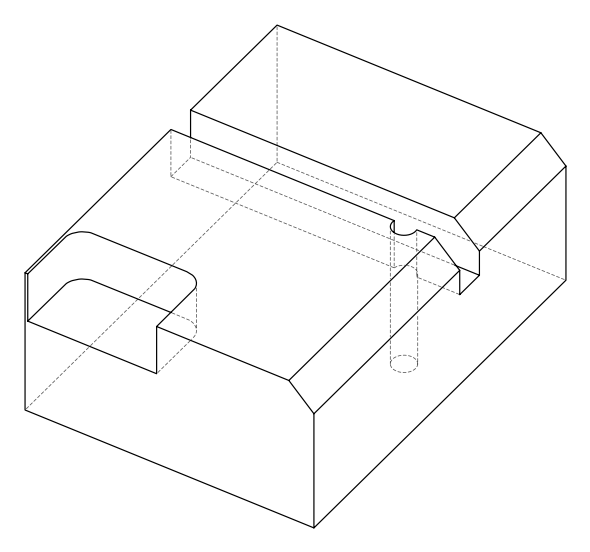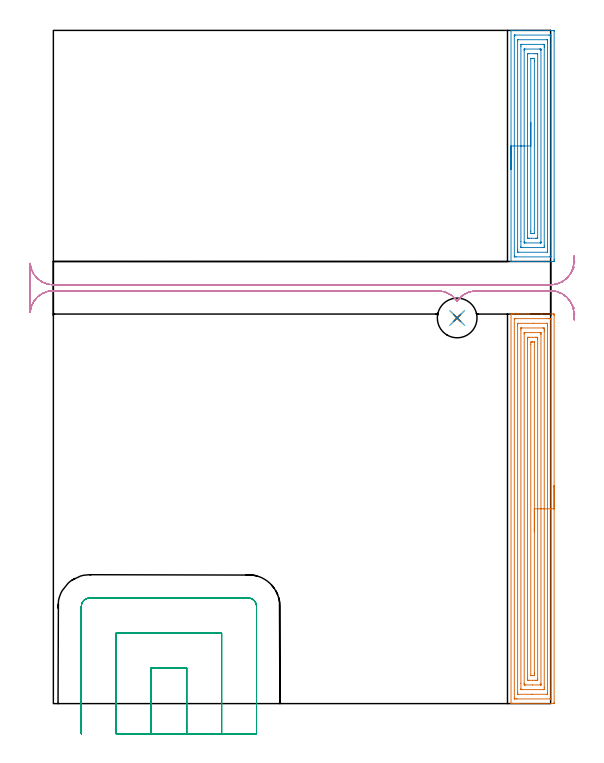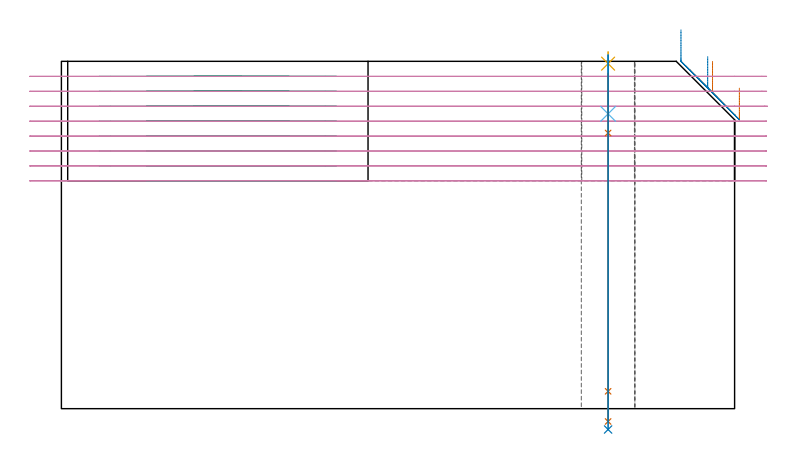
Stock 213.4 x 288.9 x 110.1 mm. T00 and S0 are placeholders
(PLAN: 8 operations, 5 tool changes, 34.5 min)
(1 AREA_MILL | FG_CHAMFER_SURFACE | UGT0205_001 | 9.66 min | 29933 mm3)
(2 AREA_MILL_1 | FG_CHAMFER_SURFACE_1 | UGT0205_001 | 5.85 min | 18348 mm3)
(3 MILL_SLOT | SLOT_PARTIAL_RECTANGULAR | UGT0201_094 | Follow Part, ap 5, ae 75% | 9.5 min | 196495 mm3)
(4 MILL_RECTANGULAR_SLOT | SLOT_RECTANGULAR | UGT0201_094 | Follow Part, ap 5, ae 75% | 8.35 min | 181358 mm3)
(5 SPOT_DRILL | STEP1HOLE | NXT0321_9005460120000 | 0.03 min | 0 mm3)
(6 DRILL_BLIND_HOLE_INTO_CENTER | STEP1HOLE | NXT0301_082 | 0.08 min | 371 mm3)
(7 GUN_DRILL_THROUGH_HOLE | STEP1HOLE | UGT0307_008 | 0.56 min | 7354 mm3)
(8 DRILL_TO_ENLARGE_THROUGH_HOLE | STEP1HOLE | UGT0301_044 | 0.48 min | 12029 mm3)
(TOOL UGT0205_001 | Chamfer Mill 20 x 3 x 45 deg. | D20 FL50 Z2)
(TOOL UGT0201_094 | End mill 20 mm | D20 FL38 Z4)
(TOOL NXT0321_9005460120000 | NC Spot Drill, 142deg, 12mm, Carbide, Uncoated | D12 PA142 FL30 Z2)
(TOOL NXT0301_082 | Carbide Drill 11.1mm [860.1-1110-033A1-MM 2214] | D11.1 PA140 FL55 Z2)
(TOOL UGT0307_008 | Gun Drill 11 mm | D11 PA130 FL24 Z1)
(TOOL UGT0301_044 | Twist Drill 17 mm | D17 PA118 FL125 Z2)
(OP 1 AREA_MILL)
G17 G21 G94 G90
T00 M6
G54
G17 G0 G90 X214.9 Y93.6 S1061 M3
G43 Z120.1 H0
Z101.6
G94 G1 Y93.562 Z100.728 F250.
Y93.448 Z99.863
Y93.259 Z99.012
Y92.997 Z98.18
Y92.663 Z97.374
Y92.26 Z96.6
Y91.792 Z95.864
Y91.26 Z95.172
Y90.671 Z94.529
Y90.028 Z93.94
Y89.336 Z93.408
Y88.6 Z92.94
Y87.826 Z92.537
Y87.02 Z92.203
Y86.188 Z91.941
Y85.337 Z91.752
Y84.472 Z91.638
Y83.6 Z91.6
Y0.605
X214.896 Y0.156 Z91.602
X214.892 Y0.01 Z91.606
X214.742 Y0. Z91.756
X200.082 Z106.413
X199.485 Z107.009
X198.917 Z107.58
X198.604 Z107.892
X198.036 Z108.46
X197.723 Z108.772
X196.714 Z109.785
X196.406 Y0.01 Z110.093
X196.4 Y0.159 Z110.1
Y167.041
X196.406 Y167.19 Z110.093
X196.715 Y167.2 Z109.785
X197.096 Z109.403
X197.723 Z108.772
X198.917 Z107.58
X199.485 Z107.009
X209.472 Z97.025
X214.458 Z92.039
X214.744 Y167.198 Z91.753
X214.892 Y167.19 Z91.606
X214.899 Y167.041 Z91.599
X214.9 Y166.595 Z91.6
Y83.6
X213.486 Z93.014
X213.485 Y2.09 Z93.015
X213.484 Y2.04 Z93.016
X213.482 Y2.017 Z93.018
X213.48 Y2.012 Z93.02
X213.465 Y2.009 Z93.035
X213.08 Y2.001 Z93.42
X198.988 Y2. Z107.512
X198.604 Y2.001 Z107.896
X198.104 Y2.004 Z108.396
X197.907 Y2.01 Z108.593
X197.821 Y2.031 Z108.679
X197.816 Y2.296 Z108.684
X197.815 Y2.39 Z108.685
Y165.11
X197.816 Y165.16 Z108.684
X197.818 Y165.183 Z108.682
X197.82 Y165.188 Z108.68
X197.835 Y165.191 Z108.665
X198.22 Y165.199 Z108.28
X212.312 Y165.2 Z94.188
X212.696 Y165.199 Z93.804
X213.196 Y165.197 Z93.304
X213.393 Y165.19 Z93.107
X213.479 Y165.169 Z93.021
X213.484 Y164.904 Z93.016
X213.485 Y164.81 Z93.015
X213.486 Y83.6 Z93.014
X212.072 Z94.428
X212.071 Y4.808 Z94.429
X212.069 Y4.175 Z94.431
X212.066 Y4.046 Z94.434
X212.065 Y4.02 Z94.435
X212.044 Y4.01 Z94.456
X211.985 Y4.003 Z94.515
X211.816 Y4.001 Z94.684
X205.382 Y4. Z101.118
X199.485 Y4.001 Z107.015
X199.312 Y4.003 Z107.188
X199.263 Y4.006 Z107.237
X199.238 Y4.01 Z107.262
X199.235 Y4.022 Z107.265
X199.232 Y4.088 Z107.268
X199.23 Y4.175 Z107.27
X199.229 Y4.434 Z107.271
X199.228 Y5.067 Z107.272
X199.229 Y162.392 Z107.271
X199.231 Y163.025 Z107.269
X199.234 Y163.154 Z107.266
X199.235 Y163.18 Z107.265
X199.256 Y163.19 Z107.244
X199.316 Y163.196 Z107.184
X199.485 Y163.198 Z107.015
X205.918 Y163.2 Z100.582
X211.816 Y163.199 Z94.684
X211.988 Y163.197 Z94.512
X212.037 Y163.194 Z94.463
X212.062 Y163.19 Z94.438
X212.065 Y163.178 Z94.435
X212.069 Y163.112 Z94.431
X212.07 Y163.025 Z94.43
X212.071 Y162.766 Z94.429
X212.072 Y162.133 Z94.428
Y83.6
X210.657 Z95.843
Y6.852
X210.655 Y6.243 Z95.845
X210.652 Y6.038 Z95.848
X210.65 Y6.011 Z95.85
X210.631 Y6.008 Z95.869
X210.579 Y6.004 Z95.921
X210.474 Y6.001 Z96.026
X201.206 Z105.294
X200.821 Y6.01 Z105.679
X200.65 Y6.024 Z105.85
X200.648 Y6.122 Z105.852
X200.644 Y6.57 Z105.856
X200.643 Y8.637 Z105.857
Y160.348
X200.645 Y160.957 Z105.855
X200.648 Y161.162 Z105.852
X200.65 Y161.189 Z105.85
X200.669 Y161.192 Z105.831
X200.721 Y161.196 Z105.779
X200.826 Y161.199 Z105.674
X210.094 Y161.2 Z96.406
X210.479 Y161.19 Z96.021
X210.65 Y161.176 Z95.85
X210.652 Y161.079 Z95.848
X210.656 Y160.63 Z95.844
X210.657 Y160.348 Z95.843
Y159.737
Y83.6
X209.243 Z97.257
Y8.495
X209.242 Y8.353 Z97.258
X209.238 Y8.07 Z97.262
X209.235 Y8.007 Z97.265
X209.231 Y8.005 Z97.269
X209.212 Y8.002 Z97.288
X209.173 Y8. Z97.327
X208.921 Z97.579
X205.65 Z100.85
X202.755 Z103.745
X202.127 Y8.003 Z104.373
X202.086 Y8.006 Z104.414
X202.069 Y8.009 Z104.431
X202.064 Y8.141 Z104.436
X202.059 Y8.424 Z104.441
X202.057 Y8.708 Z104.443
Y158.705
X202.058 Y158.847 Z104.442
X202.062 Y159.13 Z104.438
X202.065 Y159.193 Z104.435
X202.069 Y159.195 Z104.431
X202.088 Y159.198 Z104.412
X202.127 Y159.2 Z104.373
X202.379 Z104.121
X205.65 Z100.85
X208.545 Z97.955
X209.173 Y159.197 Z97.327
X209.214 Y159.194 Z97.286
X209.231 Y159.191 Z97.269
X209.236 Y159.059 Z97.264
X209.242 Y158.776 Z97.258
X209.243 Y158.634 Z97.257
Y158.563
Y83.6
X207.829 Z98.671
Y10.891
X207.826 Y10.422 Z98.674
X207.821 Y10.007 Z98.679
X207.412 Y10.002 Z99.088
X206.947 Y10. Z99.553
X205.65 Z100.85
X204.304 Z102.196
X203.888 Y10.003 Z102.612
X203.479 Y10.01 Z103.021
X203.474 Y10.422 Z103.026
X203.471 Y10.844 Z103.029
Y156.309
X203.474 Y156.778 Z103.026
X203.479 Y157.193 Z103.021
X203.888 Y157.198 Z102.612
X204.353 Y157.2 Z102.147
X205.65 Z100.85
X206.996 Z99.504
X207.412 Y157.197 Z99.088
X207.821 Y157.19 Z98.679
X207.826 Y156.778 Z98.674
X207.829 Y156.356 Z98.671
Y83.6
X206.415 Z100.085
Y13.099
X206.414 Y12.325 Z100.086
X206.412 Y12.206 Z100.088
X206.408 Y12.023 Z100.092
X206.057 Y12.008 Z100.443
X205.852 Y12.002 Z100.648
X205.65 Y12.001 Z100.85
X204.973 Y12. Z101.527
X204.92 Y12.002 Z101.58
X204.905 Y12.005 Z101.595
X204.894 Y12.009 Z101.606
X204.892 Y12.029 Z101.608
X204.887 Y12.087 Z101.613
X204.886 Y12.206 Z101.614
X204.885 Y154.101 Z101.615
X204.887 Y154.875 Z101.613
X204.888 Y154.994 Z101.612
X204.892 Y155.178 Z101.608
X205.243 Y155.192 Z101.257
X205.448 Y155.198 Z101.052
X205.65 Y155.199 Z100.85
X206.327 Y155.2 Z100.173
X206.381 Y155.198 Z100.119
X206.395 Y155.195 Z100.105
X206.406 Y155.191 Z100.094
X206.409 Y155.171 Z100.091
X206.413 Y155.113 Z100.087
X206.414 Y154.994 Z100.086
X206.415 Y83.6 Z100.085
Y82.728 Z100.123
Y81.864 Z100.237
Y81.012 Z100.426
Y80.18 Z100.688
Y79.374 Z101.022
Y78.6 Z101.425
Y77.864 Z101.894
Y77.172 Z102.425
Y76.529 Z103.014
Y75.94 Z103.657
Y75.409 Z104.349
Y74.94 Z105.085
Y74.537 Z105.859
Y74.203 Z106.665
Y73.941 Z107.497
Y73.752 Z108.349
Y73.638 Z109.214
Y73.6 Z110.085
G0 Z120.1
M5
M2
(OP 2 AREA_MILL_1)
G17 G21 G94 G90
T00 M6
G54
G17 G0 G90 X196.4 Y229.3 S1061 M3
G43 Z120.1 H0
G94 G1 Y229.338 Z119.228 F250.
Y229.452 Z118.363
Y229.641 Z117.512
Y229.903 Z116.68
Y230.237 Z115.874
Y230.64 Z115.1
Y231.109 Z114.364
Y231.64 Z113.672
Y232.229 Z113.029
Y232.872 Z112.439
Y233.564 Z111.908
Y234.3 Z111.44
Y235.074 Z111.037
Y235.88 Z110.703
Y236.712 Z110.441
Y237.564 Z110.252
Y238.428 Z110.138
Y239.3 Z110.1
Y288.759
X196.406 Y288.89 Z110.093
X196.681 Y288.9 Z109.818
X197.163 Z109.336
X197.723 Z108.772
X199.764 Z106.733
X200.365 Z106.129
X214.458 Z92.039
X214.761 Y288.897 Z91.736
X214.892 Y288.89 Z91.605
X214.899 Y288.758 Z91.599
X214.9 Y288.313 Z91.6
Y190.731
X214.899 Y190.287 Z91.601
X214.895 Y189.845 Z91.603
X214.891 Y189.709 Z91.606
X214.458 Y189.7 Z92.039
X200.365 Z106.129
X199.764 Z106.733
X199.485 Z107.012
X197.723 Z108.772
X197.163 Z109.336
X196.842 Z109.657
X196.68 Y189.701 Z109.819
X196.406 Y189.71 Z110.093
X196.4 Y189.842 Z110.1
Y239.3
X197.814 Z108.686
Y286.531
X197.816 Y286.73 Z108.684
X197.818 Y286.83 Z108.682
X197.821 Y286.876 Z108.679
X197.829 Y286.89 Z108.671
X197.874 Y286.892 Z108.626
X198.24 Y286.899 Z108.26
X212.696 Z93.804
X213.215 Y286.897 Z93.285
X213.396 Y286.89 Z93.104
X213.479 Y286.881 Z93.021
X213.484 Y286.625 Z93.016
X213.485 Y286.531 Z93.015
X213.486 Y192.069 Z93.014
X213.484 Y191.87 Z93.016
X213.482 Y191.77 Z93.018
X213.479 Y191.724 Z93.021
X213.472 Y191.71 Z93.028
X213.426 Y191.708 Z93.074
X213.06 Y191.701 Z93.44
X198.604 Z107.896
X198.085 Y191.703 Z108.415
X197.904 Y191.71 Z108.596
X197.821 Y191.719 Z108.679
X197.816 Y191.975 Z108.684
X197.815 Y192.069 Z108.685
X197.814 Y239.3 Z108.686
X199.228 Z107.272
X199.229 Y284.116 Z107.271
X199.231 Y284.748 Z107.269
X199.233 Y284.876 Z107.267
X199.235 Y284.886 Z107.265
X199.246 Y284.89 Z107.254
X199.285 Y284.896 Z107.215
X199.335 Y284.899 Z107.165
X211.666 Y284.9 Z94.834
X211.816 Y284.898 Z94.684
X211.965 Y284.894 Z94.535
X212.059 Y284.89 Z94.441
X212.065 Y284.834 Z94.435
X212.067 Y284.748 Z94.433
X212.07 Y284.49 Z94.43
X212.071 Y283.857 Z94.429
X212.072 Y283.598 Z94.428
X212.071 Y194.484 Z94.429
X212.069 Y193.852 Z94.431
X212.067 Y193.724 Z94.433
X212.065 Y193.714 Z94.435
X212.054 Y193.71 Z94.446
X212.015 Y193.704 Z94.485
X211.965 Y193.701 Z94.535
X199.634 Y193.7 Z106.866
X199.485 Y193.702 Z107.015
X199.335 Y193.706 Z107.165
X199.241 Y193.71 Z107.259
X199.235 Y193.767 Z107.265
X199.233 Y193.852 Z107.267
X199.23 Y194.11 Z107.27
X199.229 Y194.743 Z107.271
X199.228 Y195.002 Z107.272
Y239.3
X200.643 Z105.857
Y282.075
X200.646 Y282.682 Z105.854
X200.65 Y282.879 Z105.85
X200.839 Y282.89 Z105.661
X201.246 Y282.899 Z105.254
X201.311 Y282.9 Z105.189
X210.119 Z96.381
X210.474 Y282.895 Z96.026
X210.644 Y282.89 Z95.856
X210.65 Y282.794 Z95.85
X210.656 Y282.357 Z95.844
X210.657 Y282.075 Z95.843
Y281.464
Y196.525
X210.654 Y195.918 Z95.846
X210.651 Y195.721 Z95.849
X210.462 Y195.71 Z96.038
X210.054 Y195.701 Z96.446
X209.989 Y195.7 Z96.511
X201.181 Z105.319
X200.826 Y195.705 Z105.674
X200.656 Y195.71 Z105.844
X200.65 Y195.806 Z105.85
X200.644 Y196.243 Z105.856
X200.643 Y198.307 Z105.857
Y239.3
X202.057 Z104.443
Y280.434
X202.058 Y280.576 Z104.442
X202.064 Y280.858 Z104.436
X202.068 Y280.892 Z104.432
X202.072 Y280.895 Z104.428
X202.089 Y280.898 Z104.411
X202.127 Y280.9 Z104.373
X202.407 Z104.093
X208.573 Z97.927
X209.173 Y280.897 Z97.327
X209.213 Y280.894 Z97.287
X209.229 Y280.891 Z97.271
X209.236 Y280.788 Z97.264
X209.241 Y280.505 Z97.259
X209.243 Y280.363 Z97.257
Y198.166
X209.242 Y198.024 Z97.258
X209.236 Y197.742 Z97.264
X209.233 Y197.708 Z97.267
X209.228 Y197.705 Z97.272
X209.211 Y197.702 Z97.289
X209.173 Y197.7 Z97.327
X208.893 Z97.607
X202.727 Z103.773
X202.127 Y197.703 Z104.373
X202.088 Y197.706 Z104.412
X202.071 Y197.709 Z104.429
X202.064 Y197.812 Z104.436
X202.059 Y198.095 Z104.441
X202.057 Y198.237 Z104.443
Y239.3
X203.471 Z103.029
Y278.51
X203.473 Y278.721 Z103.027
X203.475 Y278.827 Z103.025
X203.478 Y278.877 Z103.022
X203.482 Y278.891 Z103.018
X203.508 Y278.895 Z102.992
X203.888 Y278.899 Z102.612
X204.384 Y278.9 Z102.116
X206.146 Z100.354
X207.027 Z99.473
X207.412 Y278.897 Z99.088
X207.796 Y278.892 Z98.704
X207.817 Y278.89 Z98.683
X207.822 Y278.879 Z98.678
X207.825 Y278.838 Z98.675
X207.828 Y278.764 Z98.672
X207.829 Y278.651 Z98.671
Y278.51
Y200.09
X207.828 Y199.879 Z98.672
X207.825 Y199.773 Z98.675
X207.822 Y199.723 Z98.678
X207.818 Y199.709 Z98.682
X207.792 Y199.705 Z98.708
X207.412 Y199.702 Z99.088
X206.916 Y199.7 Z99.584
X205.154 Z101.346
X204.273 Z102.227
X203.888 Y199.703 Z102.612
X203.504 Y199.708 Z102.996
X203.483 Y199.71 Z103.017
X203.478 Y199.721 Z103.022
X203.475 Y199.762 Z103.025
X203.472 Y199.836 Z103.028
X203.471 Y199.949 Z103.029
Y200.09
Y239.3
X204.885 Z101.615
X204.886 Y276.728 Z101.614
X204.887 Y276.825 Z101.613
X204.89 Y276.872 Z101.61
X204.891 Y276.887 Z101.609
X204.97 Y276.89 Z101.53
X205.31 Y276.898 Z101.19
X205.48 Y276.9 Z101.02
X205.65 Y276.899 Z100.85
X206.365 Y276.896 Z100.135
X206.389 Y276.89 Z100.111
X206.408 Y276.853 Z100.092
X206.415 Y275.837 Z100.085
X206.414 Y201.872 Z100.086
X206.413 Y201.775 Z100.087
X206.411 Y201.728 Z100.089
X206.409 Y201.713 Z100.091
X206.33 Y201.71 Z100.17
X205.99 Y201.702 Z100.51
X205.82 Y201.7 Z100.68
X205.65 Y201.701 Z100.85
X204.935 Y201.704 Z101.565
X204.911 Y201.71 Z101.589
X204.892 Y201.747 Z101.608
X204.885 Y202.763 Z101.615
Y239.3
Y240.172 Z101.653
Y241.037 Z101.767
Y241.888 Z101.955
Y242.72 Z102.218
Y243.526 Z102.552
Y244.3 Z102.954
Y245.036 Z103.423
Y245.728 Z103.954
Y246.371 Z104.544
Y246.96 Z105.187
Y247.492 Z105.879
Y247.96 Z106.615
Y248.363 Z107.389
Y248.697 Z108.194
Y248.959 Z109.026
Y249.148 Z109.878
Y249.262 Z110.743
Y249.3 Z111.615
G0 Z120.1
M5
M2
(OP 3 MILL_SLOT)
G17 G21 G94 G90
T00 M6
G54
G17 G0 G90 X57.2 Y-13. S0 M3
G43 Z120.1 H0
Z105.362
G94 G1 Y-10. F250.
Y15.3 F500.
X42.
Y-10.
Y-13. F250.
X72.2
Y-10.
Y30.3 F500.
X27.
Y-10.
Y-13. F250.
X87.2
Y-10.
Y41.7 F500.
G3 X83.6 Y45.3 R3.6
G1 X15.6
G3 X12. Y41.7 R3.6
G1 Y-10.
Y-13. F250.
G0 X57.2 Z100.625
G1 Y-10.
Y15.3 F500.
X42.
Y-10.
Y-13. F250.
X72.2
Y-10.
Y30.3 F500.
X27.
Y-10.
Y-13. F250.
X87.2
Y-10.
Y41.7 F500.
G3 X83.6 Y45.3 R3.6
G1 X15.6
G3 X12. Y41.7 R3.6
G1 Y-10.
Y-13. F250.
G0 X57.2 Z95.887
G1 Y-10.
Y15.3 F500.
X42.
Y-10.
Y-13. F250.
X72.2
Y-10.
Y30.3 F500.
X27.
Y-10.
Y-13. F250.
X87.2
Y-10.
Y41.7 F500.
G3 X83.6 Y45.3 R3.6
G1 X15.6
G3 X12. Y41.7 R3.6
G1 Y-10.
Y-13. F250.
G0 X57.2 Z91.15
G1 Y-10.
Y15.3 F500.
X42.
Y-10.
Y-13. F250.
X72.2
Y-10.
Y30.3 F500.
X27.
Y-10.
Y-13. F250.
X87.2
Y-10.
Y41.7 F500.
G3 X83.6 Y45.3 R3.6
G1 X15.6
G3 X12. Y41.7 R3.6
G1 Y-10.
Y-13. F250.
G0 X57.2 Z86.412
G1 Y-10.
Y15.3 F500.
X42.
Y-10.
Y-13. F250.
X72.2
Y-10.
Y30.3 F500.
X27.
Y-10.
Y-13. F250.
X87.2
Y-10.
Y41.7 F500.
G3 X83.6 Y45.3 R3.6
G1 X15.6
G3 X12. Y41.7 R3.6
G1 Y-10.
Y-13. F250.
G0 X57.2 Z81.675
G1 Y-10.
Y15.3 F500.
X42.
Y-10.
Y-13. F250.
X72.2
Y-10.
Y30.3 F500.
X27.
Y-10.
Y-13. F250.
X87.2
Y-10.
Y41.7 F500.
G3 X83.6 Y45.3 R3.6
G1 X15.6
G3 X12. Y41.7 R3.6
G1 Y-10.
Y-13. F250.
G0 X57.2 Z76.937
G1 Y-10.
Y15.3 F500.
X42.
Y-10.
Y-13. F250.
X72.2
Y-10.
Y30.3 F500.
X27.
Y-10.
Y-13. F250.
X87.2
Y-10.
Y41.7 F500.
G3 X83.6 Y45.3 R3.6
G1 X15.6
G3 X12. Y41.7 R3.6
G1 Y-10.
Y-13. F250.
G0 X57.2 Z72.2
G1 Y-10.
Y15.3 F500.
X42.
Y-10.
Y-13. F250.
X72.2
Y-10.
Y30.3 F500.
X27.
Y-10.
Y-13. F250.
X87.2
Y-10.
Y41.7 F500.
G3 X83.6 Y45.3 R3.6
G1 X15.6
G3 X12. Y41.7 R3.6
G1 Y-10.
Y-13. F250.
G0 Z120.1
M5
M2
(OP 4 MILL_RECTANGULAR_SLOT)
G17 G21 G94 G90
T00 M6
G54
G17 G0 G90 X223.56 Y187.298 S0 M3
G43 Z120.1 H0
Z105.362
G94 G1 X222.06 Y184.7 F250.
G2 X213.4 Y179.7 R10. F500.
G1 X0.
G2 X-9.97 Y188.926 R10.
G1 X-10.
Y167.974
X-9.97
G2 X0. Y177.2 R10.
G1 X164.972
G2 X173.3 Y172.735 R10.
X181.628 Y177.2 R10.
G1 X213.4
G2 X222.06 Y172.2 R10.
G1 X223.56 Y169.602 F250.
G0 X223.566 Y187.324 Z100.625
G1 X222.073 Y184.722
G2 X213.4 Y179.7 R10. F500.
G1 X0.
G2 X-9.97 Y188.926 R10.
G1 X-10.
Y167.974
X-9.97
G2 X0. Y177.2 R10.
G1 X164.972
G2 X173.3 Y172.735 R10.
X181.628 Y177.2 R10.
G1 X213.4
G2 X222.072 Y172.18 R10.
G1 X223.566 Y169.579 F250.
G0 X223.84 Y189.733 Z95.887
G1 X222.987 Y186.857
G2 X213.4 Y179.7 R10. F500.
G1 X0.
G2 X-9.97 Y188.926 R10.
G1 X-10.
Y167.974
X-9.97
G2 X0. Y177.2 R10.
G1 X164.972
G2 X173.3 Y172.735 R10.
X181.628 Y177.2 R10.
G1 X213.4
G2 X222.985 Y170.051 R10.
G1 X223.84 Y167.176 F250.
G0 X223.524 Y192.25 Z91.15
G1 X223.39 Y189.253
G2 X213.4 Y179.7 R10. F500.
G1 X0.
G2 X-9.97 Y188.926 R10.
G1 X-10.
Y167.974
X-9.97
G2 X0. Y177.2 R10.
G1 X164.972
G2 X173.3 Y172.735 R10.
X181.628 Y177.2 R10.
G1 X213.4
G2 X223.39 Y167.647 R10.
G1 X223.524 Y164.65 F250.
G0 Y192.25 Z86.412
G1 X223.39 Y189.253
G2 X213.4 Y179.7 R10. F500.
G1 X0.
G2 X-9.97 Y188.926 R10.
G1 X-10.
Y167.974
X-9.97
G2 X0. Y177.2 R10.
G1 X164.972
G2 X173.3 Y172.735 R10.
X181.628 Y177.2 R10.
G1 X213.4
G2 X223.39 Y167.647 R10.
G1 X223.524 Y164.65 F250.
G0 Y192.25 Z81.675
G1 X223.39 Y189.253
G2 X213.4 Y179.7 R10. F500.
G1 X0.
G2 X-9.97 Y188.926 R10.
G1 X-10.
Y167.974
X-9.97
G2 X0. Y177.2 R10.
G1 X164.972
G2 X173.3 Y172.735 R10.
X181.628 Y177.2 R10.
G1 X213.4
G2 X223.39 Y167.647 R10.
G1 X223.524 Y164.65 F250.
G0 Y192.25 Z76.937
G1 X223.39 Y189.253
G2 X213.4 Y179.7 R10. F500.
G1 X0.
G2 X-9.97 Y188.926 R10.
G1 X-10.
Y167.974
X-9.97
G2 X0. Y177.2 R10.
G1 X164.972
G2 X173.3 Y172.735 R10.
X181.628 Y177.2 R10.
G1 X213.4
G2 X223.39 Y167.647 R10.
G1 X223.524 Y164.65 F250.
G0 Y192.25 Z72.2
G1 X223.39 Y189.253
G2 X213.4 Y179.7 R10. F500.
G1 X0.
G2 X-9.97 Y188.926 R10.
G1 X-10.
Y167.974
X-9.97
G2 X0. Y177.2 R10.
G1 X164.972
G2 X173.3 Y172.735 R10.
X181.628 Y177.2 R10.
G1 X213.4
G2 X223.39 Y167.647 R10.
G1 X223.524 Y164.65 F250.
G0 Z120.1
M5
M2
(OP 5 SPOT_DRILL)
G17 G21 G94 G90
T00 M6
G54
G17 G0 G90 X173.3 Y165.5 S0 M3
G43 Z120.1 H0
G94 G81 G98 Z109.368 F250. R113.1
G80
M5
M2
(OP 6 DRILL_BLIND_HOLE_INTO_CENTER)
G17 G21 G94 G90
T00 M6
G54
G17 G0 G90 X173.3 Y165.5 S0 M3
G43 Z120.1 H1
G94 G81 G98 Z93.45 F250. R112.1
G80
M5
M2
(OP 7 GUN_DRILL_THROUGH_HOLE)
G17 G21 G94 G90
T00 M6
G54
G17 G0 G90 X173.3 Y165.5 M8
G43 Z120.1 H0
Z106.289
S716 M3
G94 G1 Z87.387 F125. M26
G4 X.084
Z5.5 F250.
G4 X.084
Z-4.065 F125.
G4 X.084
M5
M9
G0 Z106.289
Z120.1
M2
(OP 8 DRILL_TO_ENLARGE_THROUGH_HOLE)
G17 G21 G94 G90
T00 M6
G54
G17 G0 G90 X173.3 Y165.5 S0 M3
G43 Z120.1 H0
G94 G73 G98 Z-6.607 F250. Q16.672 R112.1
G80
M5
M2
